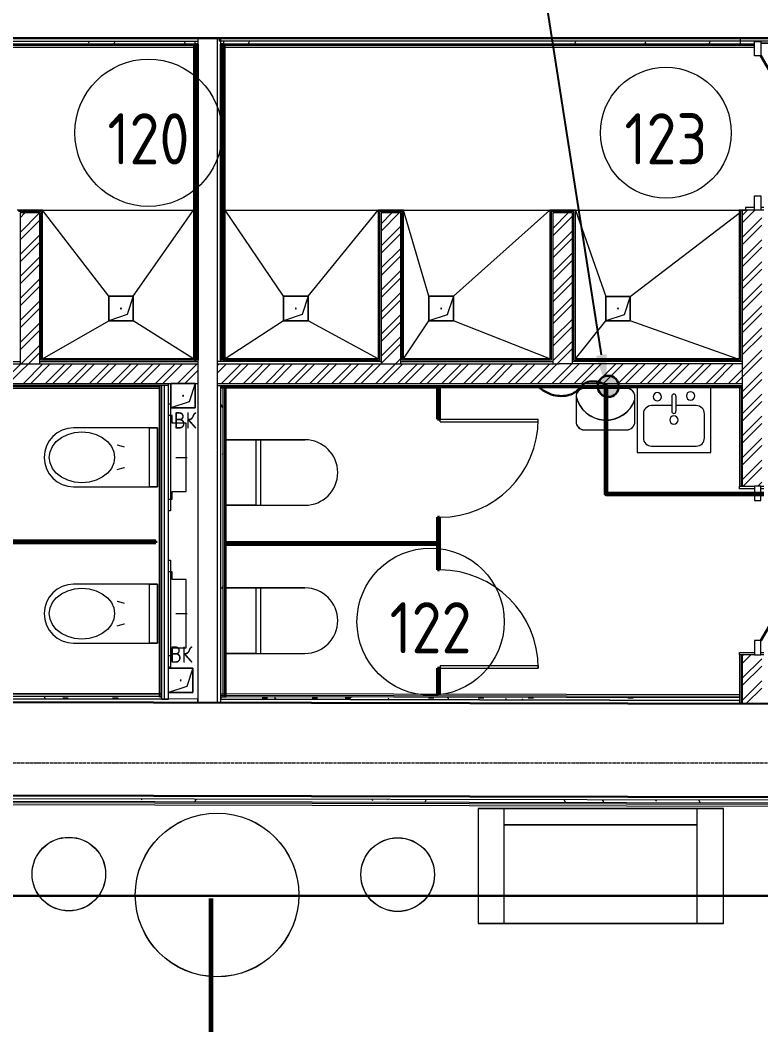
# Model space of a CAD drawing. Header units: millimetres. Extents: x -32 to 417638015, y -35 to 175284279.
# Drawn here: x 192930 to 197460, y 63113 to 69252 of the extents above; entities that cross this region are included whole.
import ezdxf
from ezdxf import colors
from ezdxf.entities.mleader import LeaderData, LeaderLine
from ezdxf.math import Vec2, Vec3

# ---------------------------------------------------------------- set-up
doc = ezdxf.new("R2010")
doc.units = ezdxf.units.MM
doc.linetypes.add('ADSK_Линия сетки', pattern=[25, 20, -2.5, 0, -2.5])
for name, color, linetype, lineweight in [('_ЭМ_гофра', 5, 'Continuous', 60), ('_ЭМ_ТХобщее_слой', 7, 'Continuous', 30), ('Аннотация', 7, 'Continuous', 18), ('Двери', 7, 'Continuous', 9), ('Двери открывание', 7, 'Continuous', 9), ('Обобщенные модели', 7, 'Continuous', 18), ('Оси', 253, 'Continuous', 9), ('Перекрытие', 7, 'Continuous', 18), ('Сантехника', 7, 'Continuous', 18), ('Стены внутренние', 7, 'Continuous', 18), ('Стены несущие', 7, 'Continuous', 30), ('Стены отделка', 7, 'Continuous', 30), ('Стены перегородки', 7, 'Continuous', 30), ('Стены штриховка', 7, 'Continuous', 9), ('ТХ', 5, 'Continuous', 0), ('ШТРИХОВКА', 252, 'Continuous', 15), ('ЭМ_Лоток 1_2', 162, 'Continuous', 30), ('ЭОМ_Кабельный вывод', 1, 'Continuous', 35)]:
    doc.layers.add(name, color=color, linetype=linetype, lineweight=lineweight)
doc.layers.add('_ЭМ_Надписи', color=7, linetype='Continuous')
doc.layers.add('ЭОМ_Лотки рабочие', color=5, linetype='Continuous')
doc.layers.add('Линии', color=7, linetype='Continuous', lineweight=9, true_color=0x00a600)
doc.styles.add('GOST Common', font='GOST_Common.ttf', dxfattribs={"width": 0.9, "height": 350})
doc.styles.add('GOST Common_5', font='GOST_Common.ttf', dxfattribs={"width": 0.9, "height": 200})
doc.styles.add('ЭОМ', font='isocpeur.ttf', dxfattribs={"width": 0.85, "height": 250})
doc.linetypes.add('Cable in the tray', pattern='A,5,[130,ltypeshp.shx,S=1,R=0,X=0,Y=0],1.5,[130,ltypeshp.shx,S=1.5,R=90,X=0,Y=-1],1,[130,ltypeshp.shx,S=1,R=0,X=0.5,Y=0],5', length=12.5)
pattern_1 = [(0, (557.2, 188.9), (406.4, 101.6), [33.528, -271.272, 33.528, -271.272, -1625.6]), (0, (557.2, 188.9), (406.4, 101.6), [-609.6, 33.528, -576.072, 33.528, -271.272, -711.2]), (0, (557.2, 188.9), (406.4, 101.6), [-1524, 33.528, -169.672, 33.528, -474.472]), (120, (709.6, 239.7), (-291.18818, 301.15272), [33.528, -271.272, 33.528, -271.272, -1625.6]), (120, (709.6, 239.7), (-291.18818, 301.15272), [-609.6, 33.528, -576.072, 33.528, -271.272, -711.2]), (120, (709.6, 239.7), (-291.18818, 301.15272), [-1524, 33.528, -169.672, 33.528, -474.472]), (240, (760.4, 442.9), (-115.21182, -402.75272), [33.528, -271.272, 33.528, -271.272, -1625.6]), (240, (760.4, 442.9), (-115.21182, -402.75272), [-609.6, 33.528, -576.072, 33.528, -271.272, -711.2]), (240, (760.4, 442.9), (-115.21182, -402.75272), [-1524, 33.528, -169.672, 33.528, -474.472])]

# ---------------------------------------------------------------- blocks, each defined once
blk = doc.blocks.new('ТХ 1 этаж.')
at = {"layer": 'ТХ', "color": 252, "true_color": 0x939598}
for p, q in [((33609.3, 10599.3), (33609.3, 11299.3)), ((34789.3, 10599.3), (34789.3, 11299.3)), ((34789.3, 11199.3), (33609.3, 11199.3))]:
    blk.add_line(p, q, dxfattribs=at)
blk.add_lwpolyline([(34098.3, 13614.6), (34358.1, 13614.6, 0.414214), (34408.1, 13664.6), (34408.1, 13817.5, 0.414214), (34358.1, 13867.5), (34098.3, 13867.5, 0.414214), (34048.3, 13817.5), (34048.3, 13664.6, 0.414214)], format="xyb", close=True, dxfattribs=at)
blk.add_lwpolyline([(34949.3, 11299.3), (33449.3, 11299.3), (33449.3, 10599.3), (34949.3, 10599.3)], close=True, dxfattribs=at)
for centre, radius in [((31853.5, 10772.2), 500), ((30947.4, 10899.9), 225), ((32957.8, 10896.5), 225)]:
    blk.add_circle(centre, radius, dxfattribs=at)
blk.add_arc((34231.3, 13861.3), 187.6, 192.65219, 340.38327, dxfattribs=at)
blk = doc.blocks.new('1 этаж')
at = {"layer": 'Стены внутренние', "lineweight": 9}
h = blk.add_hatch(dxfattribs=at)
h.set_pattern_fill('FP_12', color=8, style=0, pattern_type=2)
h.set_pattern_definition(pattern_1)
h.paths.add_polyline_path([(22320.782, 17528.353), (24862.201, 17528.353), (24862.201, 17543.353), (21669.906, 17543.353), (21669.906, 17528.353), (21678.906, 17528.353)])
h = blk.add_hatch(dxfattribs=at)
h.set_pattern_fill('FP_12', color=8, style=0, pattern_type=2)
h.set_pattern_definition(pattern_1)
h.paths.add_polyline_path([(26543.126, 17528.353), (28193.201, 17528.353), (28193.201, 17543.353), (25037.201, 17543.353), (25037.201, 17528.353), (26364.342, 17528.353)])
h = blk.add_hatch(dxfattribs=at)
h.set_pattern_fill('FP_12', color=8, style=0, pattern_type=2)
h.set_pattern_definition(pattern_1)
h.paths.add_polyline_path([(25019.701, 13537.729), (25019.863, 13537.729), (25019.899, 13555.729), (25034.701, 13555.729), (25034.701, 15420.853), (25019.701, 15420.853), (25019.701, 13540.286)])
h = blk.add_hatch(dxfattribs=at)
h.set_pattern_fill('FP_12', color=8, style=0, pattern_type=2)
h.set_pattern_definition(pattern_1)
h.paths.add_polyline_path([(24659.833, 13523.461), (24659.863, 13538.461), (21665.794, 13544.552), (21665.764, 13529.552), (24644.701, 13523.492)])
h = blk.add_hatch(dxfattribs=at)
h.set_pattern_fill('FP_12', color=8, style=0, pattern_type=2)
h.set_pattern_definition(pattern_1)
h.paths.add_polyline_path([(28187.201, 13516.286), (28187.201, 13531.286), (25019.863, 13537.729), (25019.832, 13522.731), (26577.718, 13519.56)])
h = blk.add_hatch(dxfattribs=at)
h.set_pattern_fill('FP_12', color=8, style=0, pattern_type=2)
h.set_pattern_definition(pattern_1)
h.paths.add_polyline_path([(29407.191, 12888.803), (29407.221, 12903.803), (23576.445, 12915.664), (20566.931, 12915.664), (20566.913, 12906.786), (28654.298, 12890.334)])
h.paths.add_polyline_path([(20566.931, 12915.664), (23575.445, 12915.666), (20566.943, 12921.786)])
at = {"layer": 'Стены штриховка'}
h = blk.add_hatch(dxfattribs=at)
h.set_pattern_fill('ANSI32', color=8, scale=10)
h.set_pattern_definition([(45, (-31496.66, 188.9), (-67.35192, 67.35192), []), (45, (-31451.76, 188.9), (-67.35192, 67.35192), [])])
h.paths.add_polyline_path([(22842.701, 16494.406), (22722.701, 16494.406), (22722.701, 15572.853), (22842.701, 15572.853)])
h.paths.add_polyline_path([(23912.701, 16494.406), (23792.701, 16494.406), (23792.701, 15572.853), (23832.701, 15572.853), (23912.701, 15572.853)])
h.paths.add_polyline_path([(21660.906, 16493.353), (21540.906, 16493.353), (21540.906, 14678.353), (21585.906, 14678.353), (21660.906, 14678.353), (21660.906, 15435.853)])
h.paths.add_polyline_path([(21660.906, 13648.353), (21540.906, 13648.353), (21540.906, 13509.806), (21660.906, 13509.562)])
h.paths.add_polyline_path([(24879.701, 15572.853), (23832.701, 15572.853), (22782.701, 15572.853), (21665.906, 15572.853), (21665.906, 15452.853), (24879.701, 15452.853)])
h.paths.add_polyline_path([(28207.201, 15572.853), (27089.701, 15572.853), (26039.701, 15572.853), (24999.701, 15572.853), (24999.701, 15452.853), (28207.201, 15452.853)])
h.paths.add_polyline_path([(26119.701, 16494.406), (25999.701, 16494.406), (25999.701, 15572.853), (26039.701, 15572.853), (26119.701, 15572.853)])
h.paths.add_polyline_path([(27169.701, 16494.406), (27049.701, 16494.406), (27049.701, 15572.853), (27089.701, 15572.853), (27169.701, 15572.853)])
h.paths.add_polyline_path([(28207.201, 15572.853), (28207.201, 15448.853), (28207.201, 14824.257), (28327.201, 14824.257), (28327.201, 16493.353), (28326.302, 16512.406), (28282.201, 16512.406), (28207.201, 16512.406)])
h.paths.add_polyline_path([(28207.201, 13496.245), (28327.201, 13496.001), (28327.201, 13794.257), (28282.201, 13794.257), (28207.201, 13794.257)])
at = {"layer": 'Двери', "color": 8}
for p, q in [((28282.201, 17542.406), (28322.201, 17542.406)), ((28282.201, 17455.406), (28282.201, 17542.406)), ((28322.201, 17542.406), (28322.201, 17455.406)), ((28322.201, 17455.406), (28282.201, 17455.406)), ((28282.201, 16599.406), (28322.201, 16599.406)), ((28282.201, 16512.406), (28282.201, 16599.406)), ((28322.201, 16599.406), (28322.201, 16512.406)), ((28322.201, 16512.406), (28282.201, 16512.406)), ((26360.701, 15219.009), (26360.701, 15235.009)), ((26360.701, 15235.009), (26960.701, 15235.009)), ((26960.701, 15219.009), (26960.701, 15235.009)), ((26360.701, 15219.009), (26960.701, 15219.009)), ((28322.201, 14824.257), (28282.201, 14824.257)), ((28282.201, 14824.257), (28282.201, 14737.257)), ((28322.201, 14737.257), (28322.201, 14824.257)), ((28282.201, 14737.257), (28322.201, 14737.257)), ((28322.201, 13881.257), (28282.201, 13881.257)), ((28282.201, 13881.257), (28282.201, 13794.257)), ((28322.201, 13794.257), (28322.201, 13881.257)), ((28282.201, 13794.257), (28322.201, 13794.257)), ((26360.701, 13729.009), (26360.701, 13713.009)), ((26360.701, 13729.009), (26960.701, 13729.009)), ((26360.701, 13713.009), (26960.701, 13713.009)), ((26960.701, 13729.009), (26960.701, 13713.009))]:
    blk.add_line(p, q, dxfattribs=at)
at = {"layer": 'Двери', "color": 8, "lineweight": 30}
for p, q in [((28322.201, 17455.406), (28750.201, 16714.089)), ((28322.201, 13881.257), (28750.201, 14622.574))]:
    blk.add_line(p, q, dxfattribs=at)
at = {"layer": 'Двери открывание', "color": 8}
for centre, start, end in [((26360.701, 15235.009), 270, 0), ((26360.701, 13713.009), 0, 90)]:
    blk.add_arc(centre, 600, start, end, dxfattribs=at)
at = {"layer": 'Линии', "color": 8}
for centre, radius in [((24577.687, 16984.277), 450), ((27741.089, 16984.277), 400), ((26302.435, 13996.926), 450)]:
    blk.add_circle(centre, radius, dxfattribs=at)
at = {"layer": 'Обобщенные модели', "color": 8}
for p, q in [((24334.478, 15835.853), (24334.478, 15985.853)), ((24334.478, 15985.853), (24484.478, 15985.853)), ((24484.478, 15985.853), (24334.478, 15985.853)), ((24334.478, 15985.853), (24334.478, 15835.853)), ((24484.478, 15985.853), (24446.978, 15873.353)), ((24484.478, 15985.853), (24484.478, 15835.853)), ((24484.478, 15835.853), (24484.478, 15985.853)), ((25403.954, 15835.853), (25403.954, 15985.853)), ((25403.954, 15985.853), (25553.954, 15985.853)), ((25553.954, 15985.853), (25403.954, 15985.853)), ((25403.954, 15985.853), (25403.954, 15835.853)), ((25553.954, 15985.853), (25516.454, 15873.353)), ((25553.954, 15985.853), (25553.954, 15835.853)), ((25553.954, 15835.853), (25553.954, 15985.853)), ((26291.938, 15835.16), (26291.938, 15985.16)), ((26291.938, 15985.16), (26441.938, 15985.16)), ((26441.938, 15985.16), (26291.938, 15985.16)), ((26291.938, 15985.16), (26291.938, 15835.16)), ((26441.938, 15985.16), (26404.438, 15872.66)), ((26441.938, 15985.16), (26441.938, 15835.16)), ((26441.938, 15835.16), (26441.938, 15985.16)), ((27373.312, 15834.971), (27373.312, 15984.971)), ((27373.312, 15984.971), (27523.312, 15984.971)), ((27523.312, 15984.971), (27373.312, 15984.971)), ((27373.312, 15984.971), (27373.312, 15834.971)), ((27523.312, 15984.971), (27485.812, 15872.471)), ((27523.312, 15984.971), (27523.312, 15834.971)), ((27523.312, 15834.971), (27523.312, 15984.971)), ((24446.978, 15873.353), (24334.478, 15835.853)), ((25516.454, 15873.353), (25403.954, 15835.853)), ((26404.438, 15872.66), (26291.938, 15835.16)), ((27485.812, 15872.471), (27373.312, 15834.971)), ((24484.478, 15835.853), (24334.478, 15835.853)), ((24334.478, 15835.853), (24484.478, 15835.853)), ((25553.954, 15835.853), (25403.954, 15835.853)), ((25403.954, 15835.853), (25553.954, 15835.853)), ((26441.938, 15835.16), (26291.938, 15835.16)), ((26291.938, 15835.16), (26441.938, 15835.16)), ((27523.312, 15834.971), (27373.312, 15834.971)), ((27373.312, 15834.971), (27523.312, 15834.971)), ((24714.12, 15302.853), (24714.12, 15452.853)), ((24714.12, 15452.853), (24864.12, 15452.853)), ((24864.12, 15452.853), (24714.12, 15452.853)), ((24714.12, 15452.853), (24714.12, 15302.853)), ((24864.12, 15452.853), (24826.62, 15340.353)), ((24864.12, 15452.853), (24864.12, 15302.853)), ((24864.12, 15302.853), (24864.12, 15452.853)), ((24826.62, 15340.353), (24714.12, 15302.853)), ((24864.12, 15302.853), (24714.12, 15302.853)), ((24714.12, 15302.853), (24864.12, 15302.853)), ((24699.701, 13713.902), (24849.701, 13713.902)), ((24849.701, 13713.902), (24699.701, 13713.902)), ((24849.701, 13713.902), (24812.201, 13601.402)), ((24849.701, 13713.902), (24849.701, 13563.902)), ((24849.701, 13563.902), (24849.701, 13713.902)), ((24812.201, 13601.402), (24699.701, 13563.902)), ((24849.701, 13563.902), (24699.701, 13563.902)), ((24699.701, 13563.902), (24849.701, 13563.902))]:
    blk.add_line(p, q, dxfattribs=at)
at = {"layer": 'Обобщенные модели', "color": 8, "lineweight": 40}
for p, q in [((26344.701, 15235.009), (26356.701, 15235.009)), ((26356.701, 14635.009), (26344.701, 14635.009)), ((26344.701, 14635.009), (26344.701, 14480.009)), ((26356.701, 14480.009), (26356.701, 14635.009)), ((24622.71, 14491.353), (23322.71, 14491.353)), ((24622.71, 14479.353), (24622.71, 14491.353)), ((23322.71, 14479.353), (24622.71, 14479.353)), ((26356.701, 14480.009), (25056.701, 14480.009)), ((25056.701, 14480.009), (25056.701, 14468.009)), ((25056.701, 14468.009), (26356.701, 14468.009)), ((26344.701, 14480.009), (26356.701, 14480.009)), ((26356.701, 14468.009), (26344.701, 14468.009)), ((26344.701, 14468.009), (26344.701, 14313.009)), ((26356.701, 14468.009), (26356.701, 14480.009)), ((26356.701, 14313.009), (26356.701, 14468.009)), ((26344.701, 14313.009), (26356.701, 14313.009)), ((26356.701, 13713.009), (26344.701, 13713.009)), ((26344.701, 13713.009), (26344.701, 13558.009)), ((26356.701, 13558.009), (26356.701, 13713.009)), ((26344.701, 13558.009), (26356.701, 13558.009))]:
    blk.add_line(p, q, dxfattribs=at)
blk.add_lwpolyline([(26356.701, 15235.009), (26356.701, 15427.853), (26344.701, 15427.853), (26344.701, 15235.009)], dxfattribs=at)
at = {"layer": 'Обобщенные модели', "color": 8}
for centre, start, end in [((24409.478, 15910.853), 0, 180), ((24409.478, 15910.853), 120, 180), ((24409.478, 15910.853), 180, 0), ((24409.478, 15910.853), 240, 345), ((24409.478, 15910.853), 15, 90), ((25478.954, 15910.853), 0, 180), ((25478.954, 15910.853), 120, 180), ((25478.954, 15910.853), 180, 0), ((25478.954, 15910.853), 240, 345), ((25478.954, 15910.853), 15, 90), ((26366.938, 15910.16), 0, 180), ((26366.938, 15910.16), 120, 180), ((26366.938, 15910.16), 180, 0), ((26366.938, 15910.16), 240, 345), ((26366.938, 15910.16), 15, 90), ((27448.312, 15909.971), 0, 180), ((27448.312, 15909.971), 120, 180), ((27448.312, 15909.971), 180, 0), ((27448.312, 15909.971), 240, 345), ((27448.312, 15909.971), 15, 90), ((24789.12, 15377.853), 0, 180), ((24789.12, 15377.853), 120, 180), ((24789.12, 15377.853), 180, 0), ((24789.12, 15377.853), 240, 345), ((24789.12, 15377.853), 15, 90), ((24774.701, 13638.902), 0, 180), ((24774.701, 13638.902), 120, 180), ((24774.701, 13638.902), 180, 0), ((24774.701, 13638.902), 240, 345), ((24774.701, 13638.902), 15, 90)]:
    blk.add_arc(centre, 2.5, start, end, dxfattribs=at)
at = {"layer": 'Оси', "color": 8, "linetype": 'ADSK_Линия сетки'}
blk.add_line((-9557.528, 13133.902), (56672.201, 13133.902), dxfattribs=at)
at = {"layer": 'Перекрытие', "color": 8}
for p, q in [((28198.201, 17527.406), (28282.201, 17527.406)), ((28282.201, 16527.406), (28227.201, 16527.406)), ((28227.201, 16527.406), (28227.201, 16512.406)), ((28339.201, 16527.406), (28322.201, 16527.406)), ((23890.701, 16512.406), (24852.701, 16512.406)), ((24334.478, 15985.853), (23930.701, 16512.406)), ((24484.478, 15985.853), (24852.701, 16512.406)), ((25403.954, 15985.853), (25046.701, 16512.406)), ((25046.701, 16512.406), (25981.701, 16512.406)), ((25553.954, 15985.853), (25981.701, 16512.406)), ((26117.701, 16512.406), (27031.701, 16512.406)), ((26291.938, 15985.16), (26137.701, 16512.406)), ((26441.938, 15985.16), (27031.701, 16512.406)), ((27167.701, 16512.406), (28227.201, 16512.406)), ((27187.701, 16512.406), (27373.312, 15984.971)), ((27523.312, 15984.971), (28189.201, 16493.353)), ((23930.701, 15603.853), (24334.478, 15835.853)), ((24852.701, 15603.853), (24484.478, 15835.853)), ((25403.954, 15835.853), (25046.701, 15603.853)), ((25981.701, 15603.853), (25553.954, 15835.853)), ((26137.701, 15603.853), (26291.938, 15835.16)), ((27031.701, 15603.853), (26441.938, 15835.16)), ((27187.701, 15603.853), (27373.312, 15834.971)), ((28176.341, 15603.853), (27523.312, 15834.971)), ((28192.201, 14807.804), (28192.201, 14824.257)), ((28282.201, 14807.804), (28192.201, 14807.804)), ((28339.201, 14807.804), (28322.201, 14807.804)), ((28192.201, 13794.257), (28192.201, 13807.804)), ((28192.201, 13807.804), (28282.201, 13807.804)), ((28322.201, 13807.804), (28339.201, 13807.804))]:
    blk.add_line(p, q, dxfattribs=at)
at = {"layer": 'Сантехника', "color": 8}
for p, q in [((27565.301, 15427.853), (27565.301, 15031.753)), ((27565.301, 15427.853), (27565.301, 15031.753)), ((28015.301, 15031.753), (28015.301, 15427.853)), ((28015.301, 15031.753), (28015.301, 15427.853)), ((27777.601, 15374.603), (27777.601, 15282.553)), ((27803.001, 15374.603), (27803.001, 15282.553)), ((24699.701, 15328.661), (24713.201, 15328.661)), ((24713.201, 15328.661), (24713.201, 14673.661)), ((27777.601, 15317.453), (27654.201, 15317.453)), ((27926.401, 15317.453), (27803.001, 15317.453)), ((24722.201, 15256.161), (24699.701, 15256.161)), ((24722.201, 15209.161), (24722.201, 15256.161)), ((27603.401, 15266.653), (27603.401, 15120.653)), ((27977.201, 15120.653), (27977.201, 15266.653)), ((24633.201, 15181.161), (24120.124, 15181.161)), ((24583.201, 14821.161), (24583.201, 15181.161)), ((24583.201, 15181.161), (24633.201, 15181.161)), ((24633.201, 14821.161), (24633.201, 15181.161)), ((24633.201, 15181.161), (24633.201, 14821.161)), ((24807.201, 15209.161), (24722.201, 15209.161)), ((24807.201, 14793.161), (24807.201, 15209.161)), ((25534.701, 15108.353), (25052.701, 15108.353)), ((25052.701, 15108.353), (25234.701, 15108.353)), ((25234.701, 15108.353), (25534.701, 15108.353)), ((25234.701, 15108.353), (25234.701, 14708.353)), ((25264.701, 14708.353), (25264.701, 15108.353)), ((24634.201, 15101.161), (24633.201, 15101.161)), ((24633.201, 15081.161), (24634.201, 15081.161)), ((24634.201, 15056.161), (24633.201, 15056.161)), ((24634.201, 15081.161), (24634.201, 15101.161)), ((24634.201, 15081.161), (24634.201, 15101.161)), ((24634.201, 14946.161), (24634.201, 15056.161)), ((24634.201, 15054.287), (24634.201, 15056.161)), ((27654.201, 15069.853), (27926.401, 15069.853)), ((24745.501, 15001.161), (24813.501, 15001.161)), ((27565.301, 15031.753), (28015.301, 15031.753)), ((27565.301, 15031.753), (28015.301, 15031.753)), ((24633.201, 14946.161), (24634.201, 14946.161)), ((24634.201, 14921.161), (24633.201, 14921.161)), ((24634.201, 14946.161), (24634.201, 14948.035)), ((24634.201, 14901.161), (24634.201, 14921.161)), ((24634.201, 14901.161), (24634.201, 14921.161)), ((24633.201, 14901.161), (24634.201, 14901.161)), ((24120.124, 14821.161), (24633.201, 14821.161)), ((24633.201, 14821.161), (24583.201, 14821.161)), ((24699.701, 14746.161), (24722.201, 14746.161)), ((24722.201, 14793.161), (24807.201, 14793.161)), ((24722.201, 14746.161), (24722.201, 14793.161)), ((25052.701, 14708.353), (25534.701, 14708.353)), ((25234.701, 14708.353), (25052.701, 14708.353)), ((25234.701, 14708.353), (25534.701, 14708.353)), ((24713.201, 14673.661), (24699.701, 14673.661)), ((24699.701, 14373.661), (24713.201, 14373.661)), ((24713.201, 14373.661), (24713.201, 13718.661)), ((24722.201, 14301.161), (24699.701, 14301.161)), ((24722.201, 14254.161), (24722.201, 14301.161)), ((24807.201, 14254.161), (24722.201, 14254.161)), ((24807.201, 13838.161), (24807.201, 14254.161)), ((24633.201, 14226.161), (24120.124, 14226.161)), ((24583.201, 13866.161), (24583.201, 14226.161)), ((24583.201, 14226.161), (24633.201, 14226.161)), ((24633.201, 13866.161), (24633.201, 14226.161)), ((24633.201, 14226.161), (24633.201, 13866.161)), ((25534.701, 14203.353), (25052.701, 14203.353)), ((25052.701, 14203.353), (25234.701, 14203.353)), ((25234.701, 14203.353), (25534.701, 14203.353)), ((25234.701, 14203.353), (25234.701, 13803.353)), ((25264.701, 13803.353), (25264.701, 14203.353)), ((24634.201, 14146.161), (24633.201, 14146.161)), ((24633.201, 14126.161), (24634.201, 14126.161)), ((24634.201, 14126.161), (24634.201, 14146.161)), ((24634.201, 14126.161), (24634.201, 14146.161)), ((24634.201, 14101.161), (24633.201, 14101.161)), ((24634.201, 13991.161), (24634.201, 14101.161)), ((24634.201, 14099.287), (24634.201, 14101.161)), ((24745.501, 14046.161), (24813.501, 14046.161)), ((24633.201, 13991.161), (24634.201, 13991.161)), ((24634.201, 13966.161), (24633.201, 13966.161)), ((24633.201, 13946.161), (24634.201, 13946.161)), ((24634.201, 13991.161), (24634.201, 13993.035)), ((24634.201, 13946.161), (24634.201, 13966.161)), ((24634.201, 13946.161), (24634.201, 13966.161)), ((24120.124, 13866.161), (24633.201, 13866.161)), ((24633.201, 13866.161), (24583.201, 13866.161)), ((24722.201, 13838.161), (24807.201, 13838.161)), ((24722.201, 13791.161), (24722.201, 13838.161)), ((24699.701, 13791.161), (24722.201, 13791.161)), ((25052.701, 13803.353), (25534.701, 13803.353)), ((25234.701, 13803.353), (25052.701, 13803.353)), ((25234.701, 13803.353), (25534.701, 13803.353)), ((24713.201, 13718.661), (24699.701, 13718.661))]:
    blk.add_line(p, q, dxfattribs=at)
at = {"layer": 'Сантехника', "color": 8, "flags": 128}
for points in [[(23970.701, 15001.161), (23975.715, 15035.652), (23990.507, 15068.413), (24014.334, 15097.802), (24046.003, 15122.345), (24083.924, 15140.811), (24126.196, 15152.275), (24170.701, 15156.161), (24215.205, 15152.275), (24257.477, 15140.811), (24295.399, 15122.345), (24327.067, 15097.802), (24350.894, 15068.413), (24365.686, 15035.652), (24370.701, 15001.161)], [(24430.977, 15062.9), (24395.558, 15072.822), (24386.928, 15076.156)], [(24370.701, 15001.161), (24365.686, 14966.67), (24350.894, 14933.909), (24327.067, 14904.52), (24295.399, 14879.977), (24257.477, 14861.511), (24215.205, 14850.047), (24170.701, 14846.161), (24126.196, 14850.047), (24083.924, 14861.511), (24046.003, 14879.977), (24014.334, 14904.52), (23990.507, 14933.909), (23975.715, 14966.67), (23970.701, 15001.161)], [(24386.928, 14926.165), (24428.329, 14938.885), (24430.977, 14939.421)], [(23970.701, 14046.161), (23975.715, 14080.652), (23990.507, 14113.413), (24014.334, 14142.802), (24046.003, 14167.345), (24083.924, 14185.811), (24126.196, 14197.275), (24170.701, 14201.161), (24215.205, 14197.275), (24257.477, 14185.811), (24295.399, 14167.345), (24327.067, 14142.802), (24350.894, 14113.413), (24365.686, 14080.652), (24370.701, 14046.161)], [(24430.977, 14107.9), (24395.558, 14117.822), (24386.928, 14121.156)], [(24370.701, 14046.161), (24365.686, 14011.67), (24350.894, 13978.909), (24327.067, 13949.52), (24295.399, 13924.977), (24257.477, 13906.511), (24215.205, 13895.047), (24170.701, 13891.161), (24126.196, 13895.047), (24083.924, 13906.511), (24046.003, 13924.977), (24014.334, 13949.52), (23990.507, 13978.909), (23975.715, 14011.67), (23970.701, 14046.161)], [(24386.928, 13971.165), (24428.329, 13983.885), (24430.977, 13984.421)]]:
    blk.add_lwpolyline(points, dxfattribs=at)
at = {"layer": 'Сантехника', "color": 8}
for centre, radius, start, end in [((27688.701, 15371.524), 25.4, 0, 180), ((27688.701, 15371.524), 25.4, 180, 0), ((27790.301, 15374.603), 12.7, 0, 180), ((27891.901, 15376.721), 25.4, 0, 180), ((27891.901, 15376.721), 25.4, 180, 0), ((27654.201, 15266.653), 50.8, 90, 180), ((27926.401, 15266.653), 50.8, 0, 90), ((27790.301, 15229.407), 25.4, 0, 180), ((27790.301, 15229.407), 25.4, 180, 0), ((27790.301, 15282.553), 12.7, 180, 0), ((24120.124, 15001.161), 180, 90, 270), ((25534.701, 14908.353), 200, 270, 90), ((25534.701, 14908.353), 200, 270, 90), ((27654.201, 15120.653), 50.8, 180, 270), ((27926.401, 15120.653), 50.8, 270, 0), ((24120.124, 14046.161), 180, 90, 270), ((25534.701, 14003.353), 200, 270, 90), ((25534.701, 14003.353), 200, 270, 90)]:
    blk.add_arc(centre, radius, start, end, dxfattribs=at)
at = {"layer": 'Стены несущие', "color": 8}
for p, q in [((18369.597, 17563.353), (31302.201, 17563.353)), ((24879.701, 17525.853), (24864.701, 17525.853)), ((24864.701, 17525.853), (24864.701, 15585.853)), ((24879.701, 15594.853), (24879.701, 17525.853)), ((25019.701, 17525.853), (25019.701, 15594.853)), ((25034.701, 17525.853), (25019.701, 17525.853)), ((25034.701, 15594.853), (25034.701, 17525.853)), ((33408.413, 13485.665), (16568.152, 13519.921)), ((16568.339, 12949.92), (33407.254, 12915.666))]:
    blk.add_line(p, q, dxfattribs=at)
at = {"layer": 'Стены отделка', "color": 8, "lineweight": 9}
for p, q in [((25009.701, 17563.353), (25009.701, 17543.353)), ((25019.701, 15585.853), (25019.701, 17563.353)), ((28198.201, 17527.406), (28198.201, 17562.406)), ((16891.909, 17543.353), (24879.701, 17543.353)), ((21669.906, 17508.353), (24862.201, 17508.353)), ((24864.701, 17525.853), (24852.701, 17525.853)), ((24852.701, 17525.853), (24852.701, 15603.853)), ((24862.201, 17508.353), (24862.201, 17543.353)), ((33027.201, 17543.353), (25009.701, 17543.353)), ((25046.701, 17525.853), (25034.701, 17525.853)), ((25037.201, 17543.353), (25037.201, 17508.353)), ((25037.201, 17508.353), (28282.201, 17508.353)), ((25046.701, 15603.853), (25046.701, 17525.853)), ((28322.201, 17531.353), (33015.201, 17531.353)), ((23930.701, 16512.406), (23774.701, 16512.406)), ((23792.701, 16494.406), (23792.701, 15572.853)), ((23912.701, 16494.406), (23792.701, 16494.406)), ((23912.701, 15572.853), (23912.701, 16494.406)), ((23930.701, 15603.853), (23930.701, 16512.406)), ((26137.701, 16512.406), (25981.701, 16512.406)), ((25981.701, 16512.406), (25981.701, 15603.853)), ((26119.701, 16494.406), (25999.701, 16494.406)), ((25999.701, 16494.406), (25999.701, 15572.853)), ((26119.701, 15572.853), (26119.701, 16494.406)), ((26137.701, 15603.853), (26137.701, 16512.406)), ((27187.701, 16512.406), (27031.701, 16512.406)), ((27031.701, 16512.406), (27031.701, 15603.853)), ((27169.701, 16494.406), (27049.701, 16494.406)), ((27049.701, 16494.406), (27049.701, 15572.853)), ((27169.701, 15572.853), (27169.701, 16494.406)), ((27187.701, 15603.853), (27187.701, 16512.406)), ((28282.201, 16512.406), (28189.201, 16512.406)), ((28189.201, 16512.406), (28189.201, 15603.853)), ((28339.201, 16512.406), (28322.201, 16512.406)), ((24864.701, 15603.853), (23930.701, 15603.853)), ((25981.701, 15603.853), (25034.701, 15603.853)), ((27031.701, 15603.853), (26137.701, 15603.853)), ((28189.201, 15603.853), (27187.701, 15603.853)), ((22842.701, 15585.853), (23792.701, 15585.853)), ((23912.701, 15585.853), (24879.701, 15585.853)), ((25999.701, 15585.853), (24999.701, 15585.853)), ((26119.701, 15585.853), (27049.701, 15585.853)), ((28207.201, 15585.853), (27169.701, 15585.853)), ((24699.701, 15439.853), (21660.906, 15439.853)), ((23334.701, 15424.853), (24644.701, 15424.853)), ((24644.701, 13538.461), (24644.701, 15435.853)), ((24659.701, 13523.38), (24659.701, 15435.853)), ((24699.701, 13523.38), (24699.701, 15452.853)), ((24999.701, 15439.853), (28207.201, 15439.853)), ((25019.701, 13503.014), (25019.701, 15439.853)), ((26344.701, 15424.853), (25019.701, 15424.853)), ((25052.701, 13537.729), (25052.701, 15424.853)), ((26344.701, 15424.853), (26344.701, 15439.853)), ((26344.701, 15427.853), (28201.201, 15427.853)), ((28192.201, 15427.853), (28192.201, 14824.257)), ((28192.201, 14824.257), (28282.201, 14824.257)), ((28322.201, 14824.257), (28339.201, 14824.257)), ((28282.201, 13794.257), (28192.201, 13794.257)), ((28192.201, 13794.257), (28192.201, 13496.276)), ((28339.201, 13794.257), (28322.201, 13794.257)), ((24878.695, 13523.016), (21660.906, 13529.562)), ((21665.764, 13529.552), (24659.833, 13523.461)), ((24659.9, 13556.461), (21675.906, 13562.531)), ((24644.701, 13538.461), (24659.701, 13538.461)), ((24659.701, 13523.38), (24699.701, 13523.38)), ((24659.833, 13523.461), (24659.9, 13556.461)), ((24878.654, 13503.016), (24878.695, 13523.016)), ((25018.694, 13522.731), (25018.653, 13502.731)), ((28192.201, 13516.276), (25018.694, 13522.731)), ((25019.701, 13537.729), (25052.701, 13537.729)), ((25019.899, 13555.729), (25019.832, 13522.729)), ((25019.832, 13522.729), (28187.201, 13516.286)), ((28192.201, 13549.276), (25019.899, 13555.729)), ((24999.701, 13503.014), (25019.701, 13503.014)), ((30907.218, 12900.751), (20566.943, 12921.786)), ((20566.872, 12886.786), (29407.15, 12868.803))]:
    blk.add_line(p, q, dxfattribs=at)
at = {"layer": 'Стены перегородки', "color": 8, "lineweight": 18}
for p, q in [((24879.701, 17563.353), (24879.701, 13503.014)), ((24999.701, 13503.014), (24999.701, 17563.353)), ((24879.701, 13503.014), (24999.701, 13503.014))]:
    blk.add_line(p, q, dxfattribs=at)
at = {"layer": 'Стены штриховка', "color": 8}
for p, q in [((21664.906, 17528.353), (24862.201, 17528.353)), ((21664.906, 17519.353), (24862.201, 17519.353)), ((24858.701, 17525.853), (24858.701, 15603.853)), ((25037.201, 17528.353), (28198.201, 17528.353)), ((25037.201, 17519.353), (28282.201, 17519.353)), ((25040.701, 15603.853), (25040.701, 17525.853)), ((28322.201, 17533.353), (33017.201, 17533.353)), ((23921.701, 16503.406), (23783.701, 16503.406)), ((23921.701, 15594.853), (23921.701, 16503.406)), ((26128.701, 16503.406), (25990.701, 16503.406)), ((25990.701, 16503.406), (25990.701, 15594.853)), ((26128.701, 15594.853), (26128.701, 16503.406)), ((27178.701, 16503.406), (27040.701, 16503.406)), ((27040.701, 16503.406), (27040.701, 15594.853)), ((27178.701, 15594.853), (27178.701, 16503.406)), ((28198.201, 16512.406), (28198.201, 15594.853)), ((28207.201, 16512.406), (28207.201, 15572.853)), ((24864.701, 15594.853), (23921.701, 15594.853)), ((25990.701, 15594.853), (25034.701, 15594.853)), ((27040.701, 15594.853), (26128.701, 15594.853)), ((28198.201, 15594.853), (27178.701, 15594.853)), ((22782.701, 15572.853), (23832.701, 15572.853)), ((23832.701, 15572.853), (24879.701, 15572.853)), ((24999.701, 15572.853), (26039.701, 15572.853)), ((26039.701, 15572.853), (27089.701, 15572.853)), ((28207.201, 15572.853), (27089.701, 15572.853)), ((28207.201, 15572.853), (28207.201, 15448.853)), ((21660.906, 15452.853), (24879.701, 15452.853)), ((23334.701, 15433.853), (24644.701, 15433.853)), ((24653.701, 15435.853), (24653.701, 13538.461)), ((24672.701, 15435.853), (24672.701, 13523.38)), ((24999.701, 15452.853), (28207.201, 15452.853)), ((25019.701, 15433.853), (26344.701, 15433.853)), ((25034.701, 13537.729), (25034.701, 15424.853)), ((25043.701, 13537.729), (25043.701, 15424.853)), ((28201.201, 15433.853), (26344.701, 15433.853)), ((28201.201, 15439.853), (28201.201, 14824.257)), ((28207.201, 15448.853), (28207.201, 14824.257)), ((28201.201, 13794.257), (28201.201, 13496.257)), ((28207.201, 13794.257), (28207.201, 13496.245)), ((24659.863, 13538.461), (21660.906, 13544.562)), ((24659.882, 13547.461), (21666.906, 13553.55)), ((28192.201, 13531.276), (25019.863, 13537.729)), ((28192.201, 13540.276), (25019.881, 13546.729)), ((20566.894, 12897.786), (29407.173, 12879.803)), ((20566.913, 12906.786), (29407.191, 12888.803))]:
    blk.add_line(p, q, dxfattribs=at)
at = {"layer": 'ЭОМ_Лотки рабочие'}
blk.add_blockref('ТХ 1 этаж.', (-6856.492, 1554.379), dxfattribs=at)
at = {"layer": 'Аннотация', "color": 8, "style": 'GOST Common_5', "width": 0.9}
for p in [(24732.659, 15177.165), (24709.067, 13746.285)]:
    blk.add_text('ВК', height=100, dxfattribs=at).set_placement(p)
at = {"layer": 'Аннотация', "color": 8, "lineweight": 9, "char_height": 312.5, "width": 520.21112, "attachment_point": 5, "line_spacing_factor": 1.022766, "style": 'GOST Common'}
for s, insert in [('120', (24577.687, 16947.329)), ('123', (27741.089, 16947.329)), ('122', (26302.435, 13959.978))]:
    blk.add_mtext(s, dxfattribs=dict(at, insert=insert))
blk = doc.blocks.new('_ЭМ_ТХ2_1этаж')
at = {"layer": 'ТХ', "color": 252, "true_color": 0x939598}
for p, q in [((144757.2, -58594.2), (144757.2, -57894.2)), ((145937.2, -58594.2), (145937.2, -57894.2)), ((145937.2, -57994.2), (144757.2, -57994.2))]:
    blk.add_line(p, q, dxfattribs=at)
blk.add_lwpolyline([(145246.1, -55578.9), (145505.9, -55578.9, 0.414214), (145555.9, -55528.9), (145555.9, -55376, 0.414214), (145505.9, -55326), (145246.1, -55326, 0.414214), (145196.1, -55376), (145196.1, -55528.9, 0.414214)], format="xyb", close=True, dxfattribs=at)
blk.add_lwpolyline([(146097.2, -57894.2), (144597.2, -57894.2), (144597.2, -58594.2), (146097.2, -58594.2)], close=True, dxfattribs=at)
for centre, radius in [((143001.4, -58421.3), 500), ((142095.3, -58293.6), 225), ((144105.7, -58297), 225)]:
    blk.add_circle(centre, radius, dxfattribs=at)
blk.add_arc((145379.2, -55332.2), 187.6, 192.65219, 340.38327, dxfattribs=at)
blk = doc.blocks.new('*U788')
at = {"lineweight": -2}
h = blk.add_hatch(color=0, dxfattribs=at)
h.dxf.hatch_style = 1
edge = h.paths.add_edge_path()
edge.add_arc((0, 0), 65, 0, 360)
at = {"color": 0, "lineweight": -2}
blk.add_lwpolyline([(0, 0, -0.089362), (26.5, -58.4, -0.105459), (28.5, -112.9, -0.18734), (-7.2, -171.8, 0.159257), (-52.4, -238.2, 0.13816), (-53.1, -334.5, 0.121425), (0, -429.7)], format="xyb", dxfattribs=at)
blk.add_circle((0, 0), 65, dxfattribs=at)
at = {"color": 7, "style": 'GOST Common', "width": 0.9}
blk.add_attdef('ОБОРУДОВАНИЕ', (-205.2, -50.2), '', height=250, dxfattribs=at)

msp = doc.modelspace()

# ---------------------------------------------------------------- linework, layer by layer
at = {"layer": '_ЭМ_гофра', "linetype": 'ByBlock', "elevation": 64.3}
msp.add_lwpolyline([(196511.8, 67014.2), (196511.8, 66358), (197476.6, 66358)], dxfattribs=at)
at = {"layer": '_ЭМ_гофра', "linetype": 'ByBlock'}
msp.add_lwpolyline([(194098.4, 60655.2), (194098.4, 63885.8)], dxfattribs=at)
at = {"layer": 'ЭМ_Лоток 1_2', "linetype": 'Cable in the tray', "ltscale": 50}
msp.add_lwpolyline([(163709.1, 74616.7), (171968.9, 74616.7), (171968.9, 63901), (211001.2, 63901)], dxfattribs=at)

# ---------------------------------------------------------------- block references
at = {"layer": '_ЭМ_ТХобщее_слой', "lineweight": 50}
msp.add_blockref('_ЭМ_ТХ2_1этаж', (51133.1, 122328.2), dxfattribs=at)
at = {"layer": 'ШТРИХОВКА'}
msp.add_blockref('1 этаж', (169137.4, 51579.3), dxfattribs=at)
at = {"layer": 'ЭОМ_Кабельный вывод', "color": 5, "lineweight": 30, "xscale": -1, "rotation": 270}
msp.add_blockref('*U788', (196525.9, 67014.5, 64.3), dxfattribs=at)

# ---------------------------------------------------------------- leaders
at = {"layer": '_ЭМ_Надписи', "color": 7, "ltscale": 5}
ml = msp.add_multileader_mtext('Standard', dxfattribs=at)
ml.set_content('{\\fGOST Common|b0|i0|c204|p34;\\W0.9;\\C256;1ЩРС-2\\fISOCPEUR|b0|i0|c204|p34;\\W0.85; Гр.26\\PЭл.суш.\\P\\fGOST Common|b0|i0|c0|p34;\\W0.9;h=0.9\\fGOST Common|b0|i0|c204|p34;м \\fGOST Common|b0|i0|c0|p34;L=1\\fGOST Common|b0|i0|c204|p34;м}', color=1, style='ЭОМ')
ml.set_leader_properties()
ml.build(insert=Vec2(0, 0))
ml.multileader.update_dxf_attribs({"text_left_attachment_type": 6, "text_right_attachment_type": 6, "dogleg_length": 0, "arrow_head_size": 200})
ctx = ml.context
ctx.base_point, ctx.char_height, ctx.arrow_head_size, ctx.landing_gap_size, ctx.plane_origin = Vec3(193492, 75150.3), 250, 200, 0, Vec3(171629.4, 82787.1)
ctx.left_attachment, ctx.right_attachment = 6, 6
notes = []
notes.append((ctx, [(1, (1, 1, 0), (195247, 75150.3), (-1, 0), 0, [(0, [(196515.1, 67008.2)], 0, [])])]))
ctx.mtext.insert, ctx.mtext.width, ctx.mtext.defined_height, ctx.mtext.flow_direction = Vec3(193492, 75450.3), 2073.809, 545.6, 5
for ctx, leaders in notes:
    for number, flags, end, landing, length, lines in leaders:
        leader = LeaderData()
        leader.index, (leader.has_last_leader_line, leader.has_dogleg_vector, leader.attachment_direction) = number, flags
        leader.last_leader_point, leader.dogleg_vector, leader.dogleg_length = Vec3(end), Vec3(landing), length
        for number, points, colour, breaks in lines:
            line = LeaderLine()
            line.index, line.vertices, line.color, line.breaks = number, Vec3.list(points), colors.encode_raw_color(colour), breaks
            leader.lines.append(line)
        ctx.leaders.append(leader)

doc.saveas('drawing.dxf')
